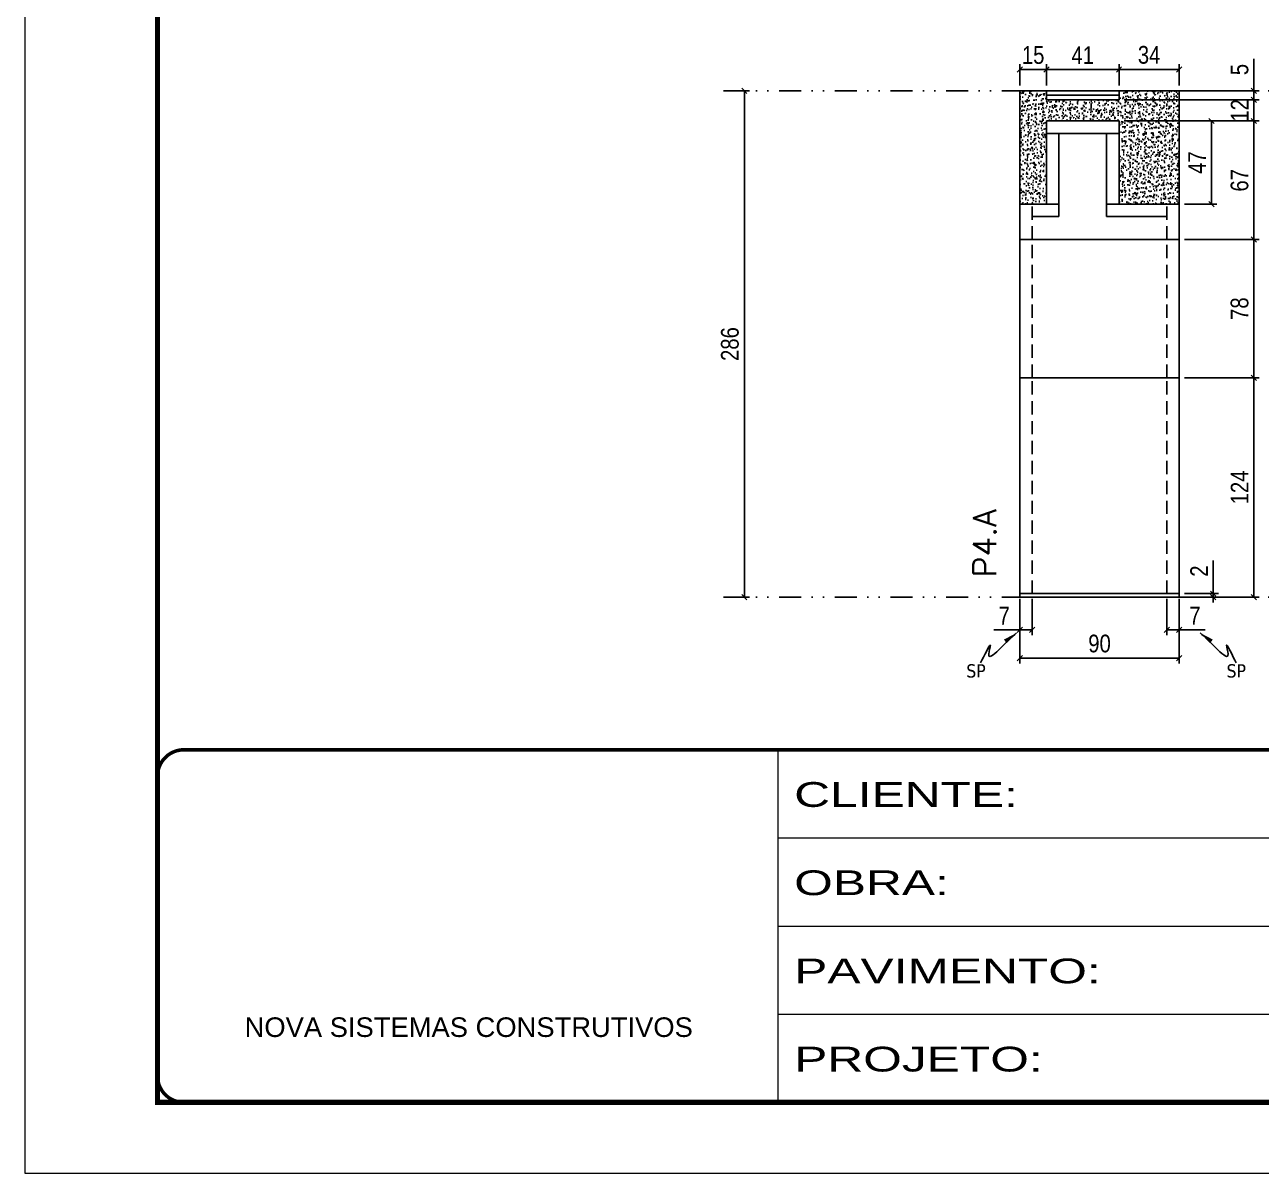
# Model space of a CAD drawing. Extents: x 808 to 7089, y -98 to 17032.
# Drawn here: x 808 to 1507, y 13685 to 14334 of the extents above; entities that cross this region are included whole.
import ezdxf

# ---------------------------------------------------------------- set-up
doc = ezdxf.new("R2010")
doc.units = 0
for name, pattern in [('CONTINUO', [0]), ('DASHED', [0.75, 0.5, -0.25]), ('DIVIDE2', [0.625, 0.25, -0.125, 0, -0.125, 0, -0.125]), ('HIDDEN', [0.375, 0.25, -0.125])]:
    doc.linetypes.add(name, pattern=pattern)
for name, color, linetype in [('COTA', 241, 'Continuous'), ('Nível', 160, 'Continuous'), ('Painéis', 200, 'Continuous'), ('SARR_2.2x7', 40, 'Continuous'), ('SARR_EDITAR', 141, 'Continuous'), ('Sarrafo de Pressão', 42, 'HIDDEN'), ('texto', 7, 'Continuous')]:
    doc.layers.add(name, color=color, linetype=linetype)
for name, color, linetype, lineweight in [('Folhas', 255, 'Continuous', 9), ('SARRAFO DE PRESSAO', 251, 'DASHED', 9), ('Texto Seção', 7, 'Continuous', 15)]:
    doc.layers.add(name, color=color, linetype=linetype, lineweight=lineweight)
doc.styles.add('ARIAL', font='arial.ttf')
doc.styles.add('COTA TECNICA', font='techl___.ttf', dxfattribs={"height": 10})
doc.styles.add('COTA TECNICA-50', font='techl___.ttf', dxfattribs={"height": 10})
doc.styles.add('REGUA-120', font='ROMANS.shx', dxfattribs={"height": 15})
doc.styles.get("Standard").update_dxf_attribs({"font": 'arial.ttf'})
doc.styles.add('Tecnologia', font='')
doc.styles.get('Tecnologia').set_extended_font_data('Forgotten Futurist')
doc.dimstyles.new('COTA PAINEL-50', dxfattribs={"dimtxt": 10, "dimasz": 3, "dimexe": 3, "dimexo": 3, "dimgap": 3, "dimtad": 1, "dimdec": 1, "dimzin": 12, "dimdsep": 46, "dimtxsty": 'COTA TECNICA-50', "dimblk1": 'OBLIQUE', "dimblk2": 'OBLIQUE', "dimsah": 1, "dimcen": 0.9, "dimclrd": 4, "dimclre": 4, "dimclrt": 240, "dimadec": 1, "dimazin": 3, "dimtfac": 1, "dimtdec": 1, "dimtmove": 0, "dimatfit": 3, "dimfxl": 1, "dimtolj": 1, "dimtzin": 12, "dimarcsym": 0})
doc.dimstyles.new('PAINEL', dxfattribs={"dimtxt": 10, "dimasz": 3, "dimexe": 3, "dimexo": 3, "dimgap": 3, "dimtad": 1, "dimdec": 1, "dimzin": 12, "dimdsep": 46, "dimtxsty": 'COTA TECNICA', "dimblk1": 'OBLIQUE', "dimblk2": 'OBLIQUE', "dimsah": 1, "dimcen": 0.9, "dimclrd": 4, "dimclre": 4, "dimclrt": 240, "dimadec": 1, "dimazin": 3, "dimtfac": 1, "dimtdec": 1, "dimtmove": 0, "dimatfit": 3, "dimfxl": 1, "dimtolj": 1, "dimtzin": 12, "dimarcsym": 0})
doc.dimstyles.get("Standard").update_dxf_attribs({"dimtxt": 0.18, "dimasz": 0.18, "dimexe": 0.18, "dimexo": 0.0625, "dimgap": 0.09, "dimtad": 0, "dimtih": 1, "dimtoh": 1, "dimdec": 4, "dimzin": 0, "dimdsep": 46, "dimtxsty": 'Standard', "dimcen": 0.09, "dimadec": 0, "dimazin": 0, "dimtfac": 1, "dimtdec": 4, "dimtofl": 0, "dimtmove": 0, "dimatfit": 3, "dimfxl": 1, "dimtolj": 1, "dimtzin": 0, "dimarcsym": 0})

# ---------------------------------------------------------------- blocks, each defined once
blk = doc.blocks.new('9999999999')
at = {"color": 30, "linetype": 'CONTINUO'}
for p, q in [((98564.56, 34230.21), (98564.56, 34429.45)), ((98564.56, 34379.64), (99583.98, 34379.64)), ((98564.56, 34329.83), (99487.98, 34329.83)), ((98564.56, 34280.02), (99487.98, 34280.02))]:
    blk.add_line(p, q, dxfattribs=at)
at = {"color": 30, "linetype": 'CONTINUO', "const_width": 2}
blk.add_lwpolyline([(99583.98, 34230.21), (99583.98, 34414.45, 0.414214), (99568.98, 34429.45), (98228.98, 34429.45, 0.414214), (98213.98, 34414.45), (98213.98, 34245.21, 0.414214), (98228.98, 34230.21), (99583.98, 34230.21)], format="xyb", dxfattribs=at)
at = {"layer": 'Folhas'}
blk.add_lwpolyline([(98138.98, 34190.21), (99623.98, 34190.21), (99623.98, 35240.21), (98138.98, 35240.21)], close=True, dxfattribs=at)
at = {"layer": 'Folhas', "color": 30, "const_width": 3}
blk.add_lwpolyline([(98213.98, 34230.21), (99583.98, 34230.21), (99583.98, 35200.21), (98213.98, 35200.21)], close=True, dxfattribs=at)
at = {"color": 7, "linetype": 'Continuous', "ltscale": 5, "style": 'ARIAL'}
blk.add_text('NOVA SISTEMAS CONSTRUTIVOS', height=11.0592, dxfattribs=at).set_placement((98263.19, 34267.21))
at = {"layer": 'Folhas', "color": 7, "style": 'Tecnologia', "width": 1.5}
for s, p in [('CLIENTE:', (98573.65, 34397.17)), ('OBRA:', (98573.65, 34347.31)), ('PAVIMENTO:', (98573.65, 34297.5)), ('PROJETO:', (98573.65, 34247.69))]:
    blk.add_text(s, height=14, dxfattribs=at).set_placement(p)
blk = doc.blocks.new('_Oblique')
at = {"color": 0, "linetype": 'ByBlock', "lineweight": -2}
blk.add_line((-0.5, -0.5), (0.5, 0.5), dxfattribs=at)
blk = doc.blocks.new('*D2012')
at = {"layer": 'COTA', "color": 4, "lineweight": -2, "transparency": 16777216}
for p, q in [((1205.84, 14296.74), (1217.69, 14296.74)), ((1214.69, 14010.74), (1214.69, 14296.74)), ((1205.84, 14010.74), (1217.69, 14010.74))]:
    blk.add_line(p, q, dxfattribs=at)
at = {"layer": 'Defpoints', "color": 0, "transparency": 16777216}
for p in [(1202.84, 14296.74), (1214.69, 14296.74), (1202.84, 14010.74)]:
    blk.add_point(p, dxfattribs=at)
at = {"layer": 'COTA', "color": 4, "lineweight": -2, "transparency": 16777216, "xscale": 3, "yscale": 3, "zscale": 3}
for p, rotation in [((1214.69, 14296.74), 90), ((1214.69, 14010.74), 270)]:
    blk.add_blockref('_Oblique', p, dxfattribs=dict(at, rotation=rotation))
at = {"layer": 'COTA', "color": 240, "transparency": 16777216, "insert": (1206.56, 14153.74), "char_height": 10, "attachment_point": 5, "rotation": 90, "style": 'COTA TECNICA-50'}
blk.add_mtext('\\A1;286', dxfattribs=at)
blk = doc.blocks.new('*D1386')
at = {"layer": 'COTA', "color": 4, "lineweight": -2, "transparency": 16777216}
for p, q in [((1370.35, 14009.74), (1370.35, 13973.38)), ((1460.35, 14009.74), (1460.35, 13973.38)), ((1460.35, 13976.38), (1370.35, 13976.38))]:
    blk.add_line(p, q, dxfattribs=at)
at = {"layer": 'Defpoints', "color": 0, "transparency": 16777216}
for p in [(1370.35, 14012.74), (1460.35, 14012.74), (1370.35, 13976.38)]:
    blk.add_point(p, dxfattribs=at)
at = {"layer": 'COTA', "color": 4, "lineweight": -2, "transparency": 16777216, "xscale": 3, "yscale": 3, "zscale": 3, "rotation": 180}
blk.add_blockref('_Oblique', (1370.35, 13976.38), dxfattribs=at)
at = {"layer": 'COTA', "color": 4, "lineweight": -2, "transparency": 16777216, "xscale": 3, "yscale": 3, "zscale": 3}
blk.add_blockref('_Oblique', (1460.35, 13976.38), dxfattribs=at)
at = {"layer": 'COTA', "color": 240, "transparency": 16777216, "insert": (1415.35, 13984.51), "char_height": 10, "attachment_point": 5, "style": 'COTA TECNICA'}
blk.add_mtext('\\A1;90', dxfattribs=at)
blk = doc.blocks.new('*D1387')
at = {"layer": 'COTA', "color": 4, "lineweight": -2, "transparency": 16777216}
for p, q in [((1453.35, 14009.74), (1453.35, 13989.23)), ((1460.35, 14007.74), (1460.35, 13989.23)), ((1453.35, 13992.23), (1460.35, 13992.23)), ((1460.35, 13992.23), (1475.08, 13992.23))]:
    blk.add_line(p, q, dxfattribs=at)
at = {"layer": 'Defpoints', "color": 0, "transparency": 16777216}
for p in [(1453.35, 14012.74), (1460.35, 14010.74), (1460.35, 13992.23)]:
    blk.add_point(p, dxfattribs=at)
at = {"layer": 'COTA', "color": 4, "lineweight": -2, "transparency": 16777216, "xscale": 3, "yscale": 3, "zscale": 3, "rotation": 180}
blk.add_blockref('_Oblique', (1453.35, 13992.23), dxfattribs=at)
at = {"layer": 'COTA', "color": 4, "lineweight": -2, "transparency": 16777216, "xscale": 3, "yscale": 3, "zscale": 3}
blk.add_blockref('_Oblique', (1460.35, 13992.23), dxfattribs=at)
at = {"layer": 'COTA', "color": 240, "transparency": 16777216, "insert": (1469.21, 14000.3), "char_height": 10, "attachment_point": 5, "style": 'COTA TECNICA-50'}
blk.add_mtext('\\A1;7', dxfattribs=at)
blk = doc.blocks.new('*D1388')
at = {"layer": 'COTA', "color": 4, "lineweight": -2, "transparency": 16777216}
for p, q in [((1370.35, 14007.74), (1370.35, 13989.23)), ((1377.35, 14009.74), (1377.35, 13989.23)), ((1370.35, 13992.23), (1355.61, 13992.23)), ((1377.35, 13992.23), (1370.35, 13992.23))]:
    blk.add_line(p, q, dxfattribs=at)
at = {"layer": 'Defpoints', "color": 0, "transparency": 16777216}
for p in [(1370.35, 14010.74), (1377.35, 14012.74), (1370.35, 13992.23)]:
    blk.add_point(p, dxfattribs=at)
at = {"layer": 'COTA', "color": 4, "lineweight": -2, "transparency": 16777216, "xscale": 3, "yscale": 3, "zscale": 3, "rotation": 180}
blk.add_blockref('_Oblique', (1370.35, 13992.23), dxfattribs=at)
at = {"layer": 'COTA', "color": 4, "lineweight": -2, "transparency": 16777216, "xscale": 3, "yscale": 3, "zscale": 3}
blk.add_blockref('_Oblique', (1377.35, 13992.23), dxfattribs=at)
at = {"layer": 'COTA', "color": 240, "transparency": 16777216, "insert": (1361.48, 14000.3), "char_height": 10, "attachment_point": 5, "style": 'COTA TECNICA-50'}
blk.add_mtext('\\A1;7', dxfattribs=at)
blk = doc.blocks.new('*D1389')
at = {"layer": 'COTA', "color": 4, "linetype": 'ByBlock', "lineweight": -2, "transparency": 16777216}
for p, q in [((1463.35, 14134.74), (1505.58, 14134.74)), ((1502.58, 14010.74), (1502.58, 14134.74)), ((1463.35, 14010.74), (1505.58, 14010.74))]:
    blk.add_line(p, q, dxfattribs=at)
at = {"layer": 'Defpoints', "color": 0, "linetype": 'ByBlock', "transparency": 16777216}
for p in [(1460.35, 14134.74), (1502.58, 14134.74), (1460.35, 14010.74)]:
    blk.add_point(p, dxfattribs=at)
at = {"layer": 'COTA', "color": 4, "linetype": 'ByBlock', "lineweight": -2, "transparency": 16777216, "xscale": 3, "yscale": 3, "zscale": 3}
for p, rotation in [((1502.58, 14134.74), 90), ((1502.58, 14010.74), 270)]:
    blk.add_blockref('_Oblique', p, dxfattribs=dict(at, rotation=rotation))
at = {"layer": 'COTA', "color": 240, "linetype": 'ByBlock', "transparency": 16777216, "insert": (1494.5, 14072.74), "char_height": 10, "attachment_point": 5, "rotation": 90, "style": 'COTA TECNICA'}
blk.add_mtext('\\A1;124', dxfattribs=at)
blk = doc.blocks.new('*D1390')
at = {"layer": 'COTA', "color": 4, "lineweight": -2, "transparency": 16777216}
for p, q in [((1479.6, 14012.74), (1479.6, 14031.54)), ((1463.35, 14012.74), (1482.6, 14012.74)), ((1463.35, 14010.74), (1482.6, 14010.74)), ((1479.6, 14010.74), (1479.6, 14012.74)), ((1479.6, 14010.74), (1479.6, 14007.74))]:
    blk.add_line(p, q, dxfattribs=at)
at = {"layer": 'Defpoints', "color": 0, "transparency": 16777216}
for p in [(1460.35, 14012.74), (1460.35, 14010.74), (1479.6, 14010.74)]:
    blk.add_point(p, dxfattribs=at)
at = {"layer": 'COTA', "color": 4, "lineweight": -2, "transparency": 16777216, "xscale": 3, "yscale": 3, "zscale": 3}
for p, rotation in [((1479.6, 14012.74), 270), ((1479.6, 14010.74), 90)]:
    blk.add_blockref('_Oblique', p, dxfattribs=dict(at, rotation=rotation))
at = {"layer": 'COTA', "color": 240, "transparency": 16777216, "insert": (1471.6, 14025.49), "char_height": 10, "attachment_point": 5, "rotation": 90, "style": 'COTA TECNICA-50'}
blk.add_mtext('\\A1;2', dxfattribs=at)
blk = doc.blocks.new('*D1391')
at = {"layer": 'COTA', "color": 4, "linetype": 'ByBlock', "lineweight": -2, "transparency": 16777216}
for p, q in [((1463.35, 14134.74), (1505.58, 14134.74)), ((1502.58, 14010.74), (1502.58, 14134.74)), ((1463.35, 14010.74), (1505.58, 14010.74))]:
    blk.add_line(p, q, dxfattribs=at)
at = {"layer": 'Defpoints', "color": 0, "linetype": 'ByBlock', "transparency": 16777216}
for p in [(1460.35, 14134.74), (1502.58, 14134.74), (1460.35, 14010.74)]:
    blk.add_point(p, dxfattribs=at)
at = {"layer": 'COTA', "color": 4, "linetype": 'ByBlock', "lineweight": -2, "transparency": 16777216, "xscale": 3, "yscale": 3, "zscale": 3}
for p, rotation in [((1502.58, 14134.74), 90), ((1502.58, 14010.74), 270)]:
    blk.add_blockref('_Oblique', p, dxfattribs=dict(at, rotation=rotation))
at = {"layer": 'COTA', "color": 240, "linetype": 'ByBlock', "transparency": 16777216, "insert": (1494.5, 14072.74), "char_height": 10, "attachment_point": 5, "rotation": 90, "style": 'COTA TECNICA'}
blk.add_mtext('\\A1;124', dxfattribs=at)
blk = doc.blocks.new('*D1392')
at = {"layer": 'COTA', "color": 4, "lineweight": -2, "transparency": 16777216}
for p, q in [((1426.35, 14299.74), (1426.35, 14311.83)), ((1426.35, 14308.83), (1460.35, 14308.83)), ((1460.35, 14299.74), (1460.35, 14311.83))]:
    blk.add_line(p, q, dxfattribs=at)
at = {"layer": 'Defpoints', "color": 0, "transparency": 16777216}
for p in [(1460.35, 14308.83), (1426.35, 14296.74), (1460.35, 14296.74)]:
    blk.add_point(p, dxfattribs=at)
at = {"layer": 'COTA', "color": 4, "lineweight": -2, "transparency": 16777216, "xscale": 3, "yscale": 3, "zscale": 3, "rotation": 180}
blk.add_blockref('_Oblique', (1426.35, 14308.83), dxfattribs=at)
at = {"layer": 'COTA', "color": 4, "lineweight": -2, "transparency": 16777216, "xscale": 3, "yscale": 3, "zscale": 3}
blk.add_blockref('_Oblique', (1460.35, 14308.83), dxfattribs=at)
at = {"layer": 'COTA', "color": 240, "transparency": 16777216, "insert": (1443.35, 14317.05), "char_height": 10, "attachment_point": 5, "style": 'COTA TECNICA-50'}
blk.add_mtext('\\A1;34', dxfattribs=at)
blk = doc.blocks.new('*D1396')
at = {"layer": 'COTA', "color": 4, "lineweight": -2, "transparency": 16777216}
for p, q in [((1429.35, 14279.74), (1505.58, 14279.74)), ((1502.58, 14279.74), (1502.58, 14212.74)), ((1463.35, 14212.74), (1505.58, 14212.74))]:
    blk.add_line(p, q, dxfattribs=at)
at = {"layer": 'Defpoints', "color": 0, "transparency": 16777216}
for p in [(1426.35, 14279.74), (1460.35, 14212.74), (1502.58, 14212.74)]:
    blk.add_point(p, dxfattribs=at)
at = {"layer": 'COTA', "color": 4, "lineweight": -2, "transparency": 16777216, "xscale": 3, "yscale": 3, "zscale": 3}
for p, rotation in [((1502.58, 14279.74), 90), ((1502.58, 14212.74), 270)]:
    blk.add_blockref('_Oblique', p, dxfattribs=dict(at, rotation=rotation))
at = {"layer": 'COTA', "color": 240, "transparency": 16777216, "insert": (1494.47, 14246.24), "char_height": 10, "attachment_point": 5, "rotation": 90, "style": 'COTA TECNICA'}
blk.add_mtext('\\A1;67', dxfattribs=at)
blk = doc.blocks.new('*D2013')
at = {"layer": 'COTA', "color": 4, "lineweight": -2, "transparency": 16777216}
for p, q in [((1463.35, 14212.74), (1505.58, 14212.74)), ((1502.58, 14212.74), (1502.58, 14134.74)), ((1463.35, 14134.74), (1505.58, 14134.74))]:
    blk.add_line(p, q, dxfattribs=at)
at = {"layer": 'Defpoints', "color": 0, "transparency": 16777216}
for p in [(1460.35, 14212.74), (1460.35, 14134.74), (1502.58, 14134.74)]:
    blk.add_point(p, dxfattribs=at)
at = {"layer": 'COTA', "color": 4, "lineweight": -2, "transparency": 16777216, "xscale": 3, "yscale": 3, "zscale": 3}
for p, rotation in [((1502.58, 14212.74), 90), ((1502.58, 14134.74), 270)]:
    blk.add_blockref('_Oblique', p, dxfattribs=dict(at, rotation=rotation))
at = {"layer": 'COTA', "color": 240, "transparency": 16777216, "insert": (1494.48, 14173.74), "char_height": 10, "attachment_point": 5, "rotation": 90, "style": 'COTA TECNICA'}
blk.add_mtext('\\A1;78', dxfattribs=at)
blk = doc.blocks.new('*D2014')
at = {"layer": 'COTA', "color": 4, "lineweight": -2, "transparency": 16777216}
for p, q in [((1429.35, 14279.74), (1481.53, 14279.74)), ((1478.53, 14279.74), (1478.53, 14232.74)), ((1463.35, 14232.74), (1481.53, 14232.74))]:
    blk.add_line(p, q, dxfattribs=at)
at = {"layer": 'Defpoints', "color": 0, "transparency": 16777216}
for p in [(1426.35, 14279.74), (1460.35, 14232.74), (1478.53, 14232.74)]:
    blk.add_point(p, dxfattribs=at)
at = {"layer": 'COTA', "color": 4, "lineweight": -2, "transparency": 16777216, "xscale": 3, "yscale": 3, "zscale": 3}
for p, rotation in [((1478.53, 14279.74), 90), ((1478.53, 14232.74), 270)]:
    blk.add_blockref('_Oblique', p, dxfattribs=dict(at, rotation=rotation))
at = {"layer": 'COTA', "color": 240, "transparency": 16777216, "insert": (1470.45, 14256.24), "char_height": 10, "attachment_point": 5, "rotation": 90, "style": 'COTA TECNICA'}
blk.add_mtext('\\A1;47', dxfattribs=at)
blk = doc.blocks.new('*D1397')
at = {"layer": 'COTA', "color": 4, "lineweight": -2, "transparency": 16777216}
for p, q in [((1370.35, 14299.74), (1370.35, 14311.83)), ((1385.35, 14308.83), (1370.35, 14308.83)), ((1385.35, 14299.74), (1385.35, 14311.83))]:
    blk.add_line(p, q, dxfattribs=at)
at = {"layer": 'Defpoints', "color": 0, "transparency": 16777216}
for p in [(1370.35, 14308.83), (1370.35, 14296.74), (1385.35, 14296.74)]:
    blk.add_point(p, dxfattribs=at)
at = {"layer": 'COTA', "color": 4, "lineweight": -2, "transparency": 16777216, "xscale": 3, "yscale": 3, "zscale": 3, "rotation": 180}
blk.add_blockref('_Oblique', (1370.35, 14308.83), dxfattribs=at)
at = {"layer": 'COTA', "color": 4, "lineweight": -2, "transparency": 16777216, "xscale": 3, "yscale": 3, "zscale": 3}
blk.add_blockref('_Oblique', (1385.35, 14308.83), dxfattribs=at)
at = {"layer": 'COTA', "color": 240, "transparency": 16777216, "insert": (1377.85, 14316.94), "char_height": 10, "attachment_point": 5, "style": 'COTA TECNICA'}
blk.add_mtext('\\A1;15', dxfattribs=at)
blk = doc.blocks.new('*D2015')
at = {"layer": 'COTA', "color": 4, "lineweight": -2, "transparency": 16777216}
for p, q in [((1429.35, 14291.74), (1505.58, 14291.74)), ((1502.58, 14279.74), (1502.58, 14291.74)), ((1429.35, 14279.74), (1505.58, 14279.74))]:
    blk.add_line(p, q, dxfattribs=at)
at = {"layer": 'Defpoints', "color": 0, "transparency": 16777216}
for p in [(1426.35, 14291.74), (1502.58, 14291.74), (1426.35, 14279.74)]:
    blk.add_point(p, dxfattribs=at)
at = {"layer": 'COTA', "color": 4, "lineweight": -2, "transparency": 16777216, "xscale": 3, "yscale": 3, "zscale": 3}
for p, rotation in [((1502.58, 14291.74), 90), ((1502.58, 14279.74), 270)]:
    blk.add_blockref('_Oblique', p, dxfattribs=dict(at, rotation=rotation))
at = {"layer": 'COTA', "color": 240, "transparency": 16777216, "insert": (1494.52, 14285.74), "char_height": 10, "attachment_point": 5, "rotation": 90, "style": 'COTA TECNICA'}
blk.add_mtext('\\A1;12', dxfattribs=at)
blk = doc.blocks.new('*D2016')
at = {"layer": 'COTA', "color": 4, "lineweight": -2, "transparency": 16777216}
for p, q in [((1502.58, 14296.74), (1502.58, 14314.84)), ((1429.35, 14296.74), (1505.58, 14296.74)), ((1502.58, 14291.74), (1502.58, 14296.74)), ((1429.35, 14291.74), (1505.58, 14291.74)), ((1502.58, 14291.74), (1502.58, 14288.74))]:
    blk.add_line(p, q, dxfattribs=at)
at = {"layer": 'Defpoints', "color": 0, "transparency": 16777216}
for p in [(1426.35, 14296.74), (1502.58, 14296.74), (1426.35, 14291.74)]:
    blk.add_point(p, dxfattribs=at)
at = {"layer": 'COTA', "color": 4, "lineweight": -2, "transparency": 16777216, "xscale": 3, "yscale": 3, "zscale": 3}
for p, rotation in [((1502.58, 14296.74), 270), ((1502.58, 14291.74), 90)]:
    blk.add_blockref('_Oblique', p, dxfattribs=dict(at, rotation=rotation))
at = {"layer": 'COTA', "color": 240, "transparency": 16777216, "insert": (1494.47, 14308.79), "char_height": 10, "attachment_point": 5, "rotation": 90, "style": 'COTA TECNICA'}
blk.add_mtext('\\A1;5', dxfattribs=at)
blk = doc.blocks.new('*D2017')
at = {"layer": 'COTA', "color": 4, "lineweight": -2, "transparency": 16777216}
for p, q in [((1385.35, 14299.74), (1385.35, 14311.83)), ((1385.35, 14308.83), (1426.35, 14308.83)), ((1426.35, 14299.74), (1426.35, 14311.83))]:
    blk.add_line(p, q, dxfattribs=at)
at = {"layer": 'Defpoints', "color": 0, "transparency": 16777216}
for p in [(1426.35, 14308.83), (1385.35, 14296.74), (1426.35, 14296.74)]:
    blk.add_point(p, dxfattribs=at)
at = {"layer": 'COTA', "color": 4, "lineweight": -2, "transparency": 16777216, "xscale": 3, "yscale": 3, "zscale": 3, "rotation": 180}
blk.add_blockref('_Oblique', (1385.35, 14308.83), dxfattribs=at)
at = {"layer": 'COTA', "color": 4, "lineweight": -2, "transparency": 16777216, "xscale": 3, "yscale": 3, "zscale": 3}
blk.add_blockref('_Oblique', (1426.35, 14308.83), dxfattribs=at)
at = {"layer": 'COTA', "color": 240, "transparency": 16777216, "insert": (1405.85, 14316.91), "char_height": 10, "attachment_point": 5, "style": 'COTA TECNICA'}
blk.add_mtext('\\A1;41', dxfattribs=at)

msp = doc.modelspace()

# ---------------------------------------------------------------- hatches: boundary and pattern name
at = {"layer": 'COTA', "linetype": 'ByBlock'}
h = msp.add_hatch(dxfattribs=at)
h.set_pattern_fill('AR-CONC', color=256, scale=0.03)
h.set_pattern_definition([(50, (-7076.7415, 10184.7484), (5.46554, -0.4781726), [0.5715, -6.2865]), (355, (-7076.7415, 10184.7484), (-1.0573026, 5.7317054), [0.4572, -5.0292175]), (100.451445, (-7076.286, 10184.7086), (4.4082374, 5.2535326), [0.4857003, -5.3427073]), (46.1842, (-7076.7415, 10186.2724), (8.132371, -1.26127), [0.85725, -9.42975]), (96.63556, (-7076.064, 10186.167), (7.122124, 7.422784), [0.728551, -8.014068]), (351.18415, (-7076.7415, 10186.272), (7.122124, 7.422784), [0.685799, -7.543792]), (21, (-7075.9795, 10185.8914), (4.5484317, -3.067956), [0.5715, -6.2865]), (326, (-7075.9795, 10185.8914), (1.854061, 5.525639), [0.4572, -5.0292]), (71.451445, (-7075.6005, 10185.636), (6.4024926, 2.457683), [0.4857003, -5.342698]), (37.5, (-7076.7415, 10184.7484), (0.0926581, 2.53665117), [0, -4.96824, 0, -5.1054, 0, -5.04825]), (7.5, (-7076.7415, 10184.7484), (2.0045899, 3.00541724), [0, -2.91084, 0, -4.85394, 0, -1.92405]), (327.5, (-7078.4408, 10184.7484), (4.06771786, -0.1718623), [0, -1.905, 0, -5.9436, 0, -7.8867]), (317.5, (-7079.2028, 10184.7484), (4.4438754, 0.7627947), [0, -2.4765, 0, -3.94716, 0, -5.6007])])
h.paths.add_polyline_path([(1385.35, 14291.74), (1385.35, 14296.74), (1370.35, 14296.74), (1370.35, 14232.74), (1385.35, 14232.74), (1385.35, 14279.74), (1426.35, 14279.74), (1426.35, 14232.74), (1460.35, 14232.74), (1460.35, 14296.74), (1426.35, 14296.74), (1426.35, 14291.74)])

# ---------------------------------------------------------------- linework, layer by layer
for p, q in [((1370.35, 14296.74), (1370.35, 14296.74)), ((1370.35, 14232.74), (1370.35, 14296.74)), ((1370.35, 14296.74), (1385.35, 14296.74)), ((1426.35, 14296.74), (1460.35, 14296.74)), ((1460.35, 14232.74), (1460.35, 14296.74)), ((1370.35, 14232.74), (1370.35, 14232.74))]:
    msp.add_line(p, q, dxfattribs=at)
at = {"layer": 'Nível', "color": 4, "linetype": 'DIVIDE2', "ltscale": 50}
for p, q in [((1202.84, 14296.74), (2253.17, 14296.74)), ((1202.84, 14010.74), (2253.17, 14010.74))]:
    msp.add_line(p, q, dxfattribs=at)
at = {"layer": 'Painéis'}
for p, q in [((1385.35, 14279.74), (1426.35, 14279.74)), ((1385.35, 14279.74), (1385.35, 14232.74)), ((1426.35, 14279.74), (1426.35, 14232.74)), ((1370.35, 14134.74), (1370.35, 14232.74)), ((1385.35, 14232.74), (1370.35, 14232.74)), ((1426.35, 14232.74), (1460.35, 14232.74)), ((1460.35, 14232.74), (1460.35, 14134.74)), ((1370.35, 14212.74), (1460.35, 14212.74))]:
    msp.add_line(p, q, dxfattribs=at)
for points in [[(1385.35, 14296.74), (1426.35, 14296.74), (1426.35, 14291.74), (1385.35, 14291.74)], [(1370.35, 14134.74), (1460.35, 14134.74), (1460.35, 14012.74), (1370.35, 14012.74)], [(1370.35, 14010.74), (1460.35, 14010.74), (1460.35, 14012.74), (1370.35, 14012.74)]]:
    msp.add_lwpolyline(points, close=True, dxfattribs=at)
at = {"layer": 'SARR_2.2x7'}
for p, q in [((1385.35, 14272.74), (1426.35, 14272.74)), ((1392.35, 14232.74), (1392.35, 14272.74)), ((1419.35, 14232.74), (1419.35, 14272.74)), ((1392.35, 14232.74), (1385.35, 14232.74)), ((1392.35, 14232.74), (1392.35, 14225.74)), ((1419.35, 14232.74), (1426.35, 14232.74)), ((1419.35, 14232.74), (1419.35, 14225.74)), ((1392.35, 14225.74), (1377.35, 14225.74)), ((1419.35, 14225.74), (1453.35, 14225.74))]:
    msp.add_line(p, q, dxfattribs=at)
at = {"layer": 'SARR_EDITAR', "linetype": 'Continuous'}
msp.add_line((1385.35, 14294.24), (1426.35, 14294.24), dxfattribs=at)
at = {"layer": 'Sarrafo de Pressão', "ltscale": 30}
for p, q in [((1377.35, 14212.74), (1377.35, 14232.74)), ((1453.35, 14212.74), (1453.35, 14232.74)), ((1377.35, 14134.74), (1377.35, 14212.74)), ((1453.35, 14134.74), (1453.35, 14212.74)), ((1377.35, 14012.74), (1377.35, 14134.74)), ((1453.35, 14012.74), (1453.35, 14134.74))]:
    msp.add_line(p, q, dxfattribs=at)

# ---------------------------------------------------------------- block references
at = {"layer": 'SARRAFO DE PRESSAO', "color": 6, "linetype": 'ByBlock'}
msp.add_blockref('9999999999', (-97330.81, -20504.88), dxfattribs=at)

# ---------------------------------------------------------------- texts
at = {"layer": 'texto', "color": 0, "char_height": 7.5, "attachment_point": 5}
for insert in [(1345.57, 13969.06), (1492.59, 13969.06)]:
    msp.add_mtext('{\\fTahoma|b0|i0|c0|p34;\\C4;SP}', dxfattribs=dict(at, insert=insert))
at = {"layer": 'Texto Seção', "insert": (1356.88, 14021.99), "char_height": 13, "width": 285.3299, "attachment_point": 7, "rotation": 90, "style": 'REGUA-120'}
msp.add_mtext('P4.A', dxfattribs=at)

# ---------------------------------------------------------------- dimensions: what is measured, and where the dimension line sits
at = {"layer": 'COTA'}
dim = msp.add_linear_dim(base=(1370.35, 14308.83), p1=(1385.35, 14296.74), p2=(1370.35, 14296.74), dimstyle='PAINEL', dxfattribs=at)
dim.commit()
dim.dimension.update_dxf_attribs({"geometry": '*D1397', "text_midpoint": (1377.85, 14308.83), "dimtype": 160})
for base, p1, p2, dimstyle, picture, middle in [((1426.35, 14308.83), (1385.35, 14296.74), (1426.35, 14296.74), 'PAINEL', '*D2017', (1405.85, 14316.91)), ((1460.35, 14308.83), (1426.35, 14296.74), (1460.35, 14296.74), 'COTA PAINEL-50', '*D1392', (1443.35, 14317.05)), ((1460.35, 13992.23), (1453.35, 14012.74), (1460.35, 14010.74), 'COTA PAINEL-50', '*D1387', (1469.21, 14000.3))]:
    dim = msp.add_linear_dim(base=base, p1=p1, p2=p2, dimstyle=dimstyle, dxfattribs=at)
    dim.commit()
    dim.dimension.update_dxf_attribs({"geometry": picture, "text_midpoint": middle})
for base, p1, p2, angle, dimstyle, picture, middle in [((1502.58, 14296.74), (1426.35, 14291.74), (1426.35, 14296.74), 90, 'PAINEL', '*D2016', (1494.47, 14308.79)), ((1214.69, 14296.74), (1202.84, 14010.74), (1202.84, 14296.74), 90, 'COTA PAINEL-50', '*D2012', (1206.56, 14153.74)), ((1502.58, 14212.74), (1426.35, 14279.74), (1460.35, 14212.74), 90, 'PAINEL', '*D1396', (1494.47, 14246.24)), ((1478.53, 14232.74), (1426.35, 14279.74), (1460.35, 14232.74), 90, 'PAINEL', '*D2014', (1470.45, 14256.24)), ((1502.58, 14134.74), (1460.35, 14212.74), (1460.35, 14134.74), 90, 'PAINEL', '*D2013', (1494.48, 14173.74)), ((1370.35, 13992.23), (1377.35, 14012.74), (1370.35, 14010.74), 180, 'COTA PAINEL-50', '*D1388', (1361.48, 14000.3))]:
    dim = msp.add_linear_dim(base=base, p1=p1, p2=p2, angle=angle, dimstyle=dimstyle, dxfattribs=at)
    dim.commit()
    dim.dimension.update_dxf_attribs({"geometry": picture, "text_midpoint": middle})
for base, p1, p2, dimstyle, picture, middle in [((1502.58, 14291.74), (1426.35, 14279.74), (1426.35, 14291.74), 'PAINEL', '*D2015', (1502.58, 14285.74)), ((1479.6, 14010.74), (1460.35, 14012.74), (1460.35, 14010.74), 'COTA PAINEL-50', '*D1390', (1479.6, 14025.49))]:
    dim = msp.add_linear_dim(base=base, p1=p1, p2=p2, angle=90, dimstyle=dimstyle, dxfattribs=at)
    dim.commit()
    dim.dimension.update_dxf_attribs({"geometry": picture, "text_midpoint": middle, "dimtype": 160})
at = {"layer": 'COTA', "linetype": 'ByBlock'}
for picture in ['*D1389', '*D1391']:
    dim = msp.add_aligned_dim(p1=(1460.35, 14010.74), p2=(1460.35, 14134.74), distance=-42.23, dimstyle='PAINEL', dxfattribs=at)
    dim.commit()
    dim.dimension.update_dxf_attribs({"geometry": picture, "text_midpoint": (1494.5, 14072.74)})
at = {"layer": 'COTA'}
dim = msp.add_linear_dim(base=(1370.35, 13976.38), p1=(1460.35, 14012.74), p2=(1370.35, 14012.74), angle=180, dimstyle='PAINEL', override={"dimarcsym": 2}, dxfattribs=at)
dim.commit()
dim.dimension.update_dxf_attribs({"geometry": '*D1386', "text_midpoint": (1415.35, 13984.51)})

# ---------------------------------------------------------------- leaders
at = {"layer": 'COTA', "path_type": 1}
for points in [[(1368.52, 13990.56), (1352.73, 13978.72), (1353.66, 13983.53), (1348.1, 13973.75)], [(1472.17, 13990.56), (1487.96, 13978.72), (1487.04, 13983.53), (1492.59, 13973.75)]]:
    msp.add_leader(points, dimstyle='Standard', override={"dimasz": 8}, dxfattribs=at)

doc.saveas('drawing.dxf')
